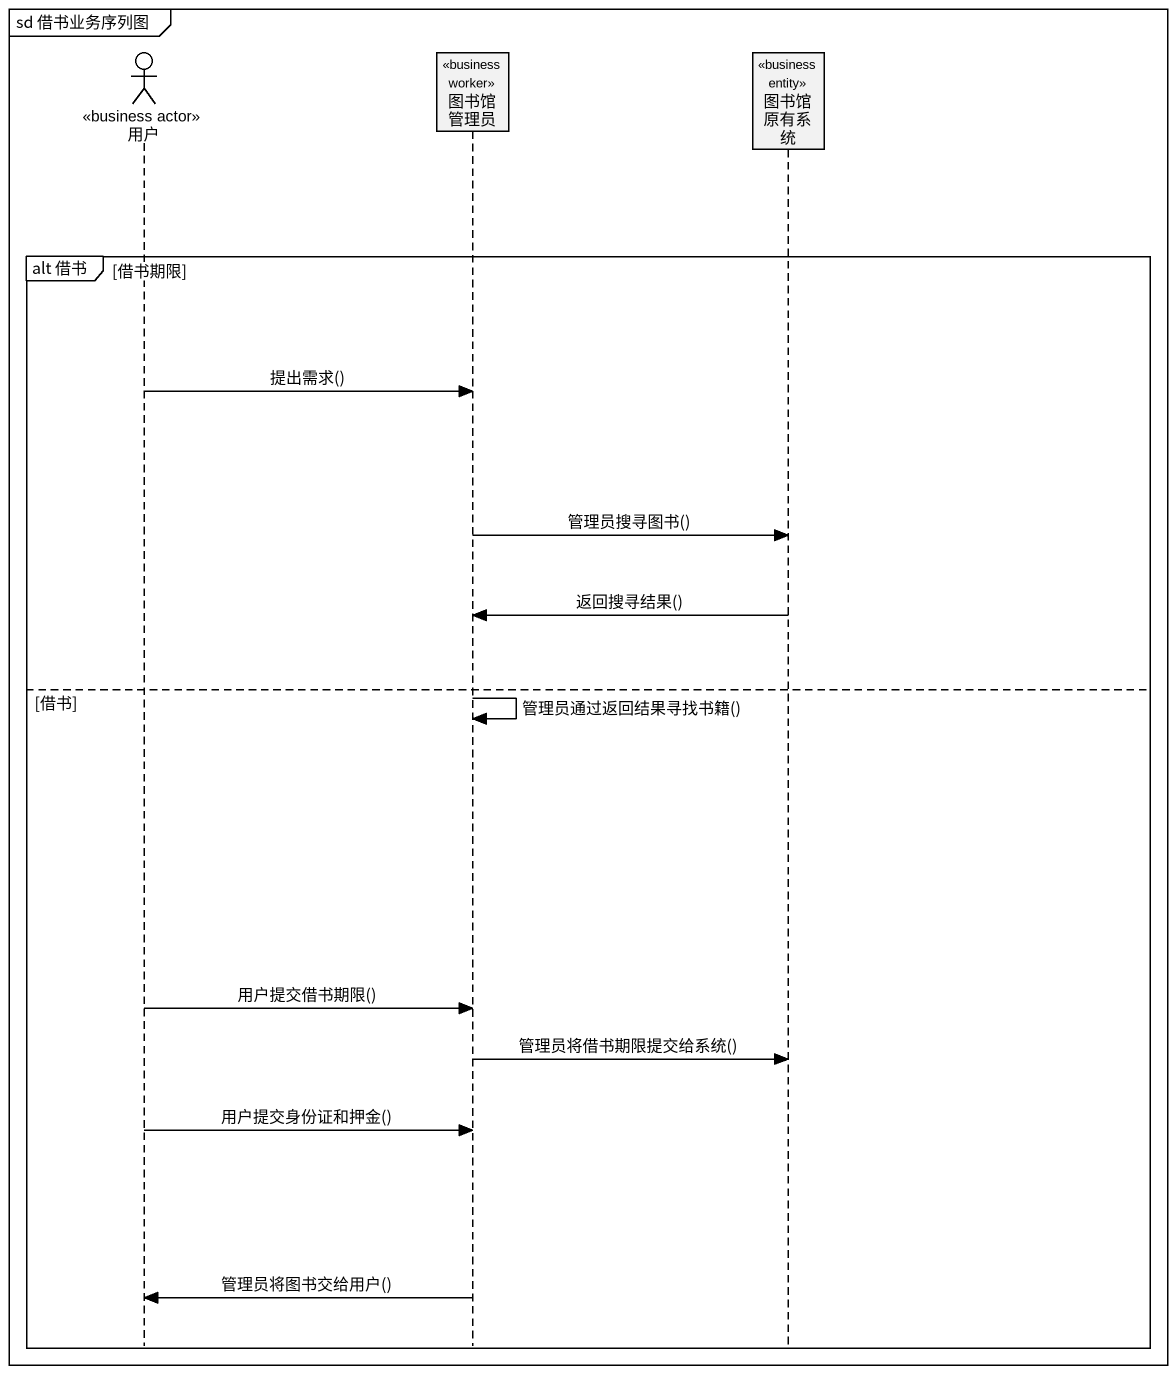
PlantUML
@startuml
mainframe sd 借书业务序列图
hide footbox
actor 用户 <<business actor>>
participant 图书馆管理员 <<business worker>>
participant 图书馆原有系统 <<business entity>>

group alt 借书 [借书期限]
  用户 -> 图书馆管理员 : 提出需求()
  图书馆管理员 -> 图书馆原有系统 : 管理员搜寻图书()
  图书馆原有系统 -> 图书馆管理员 : 返回搜寻结果()
else 借书
  图书馆管理员 -> 图书馆管理员 : 管理员通过返回结果寻找书籍()
  用户 -> 图书馆管理员 : 用户提交借书期限()
  图书馆管理员 -> 图书馆原有系统 : 管理员将借书期限提交给系统()
  用户 -> 图书馆管理员 : 用户提交身份证和押金()
  图书馆管理员 -> 用户 : 管理员将图书交给用户()
end
@enduml
